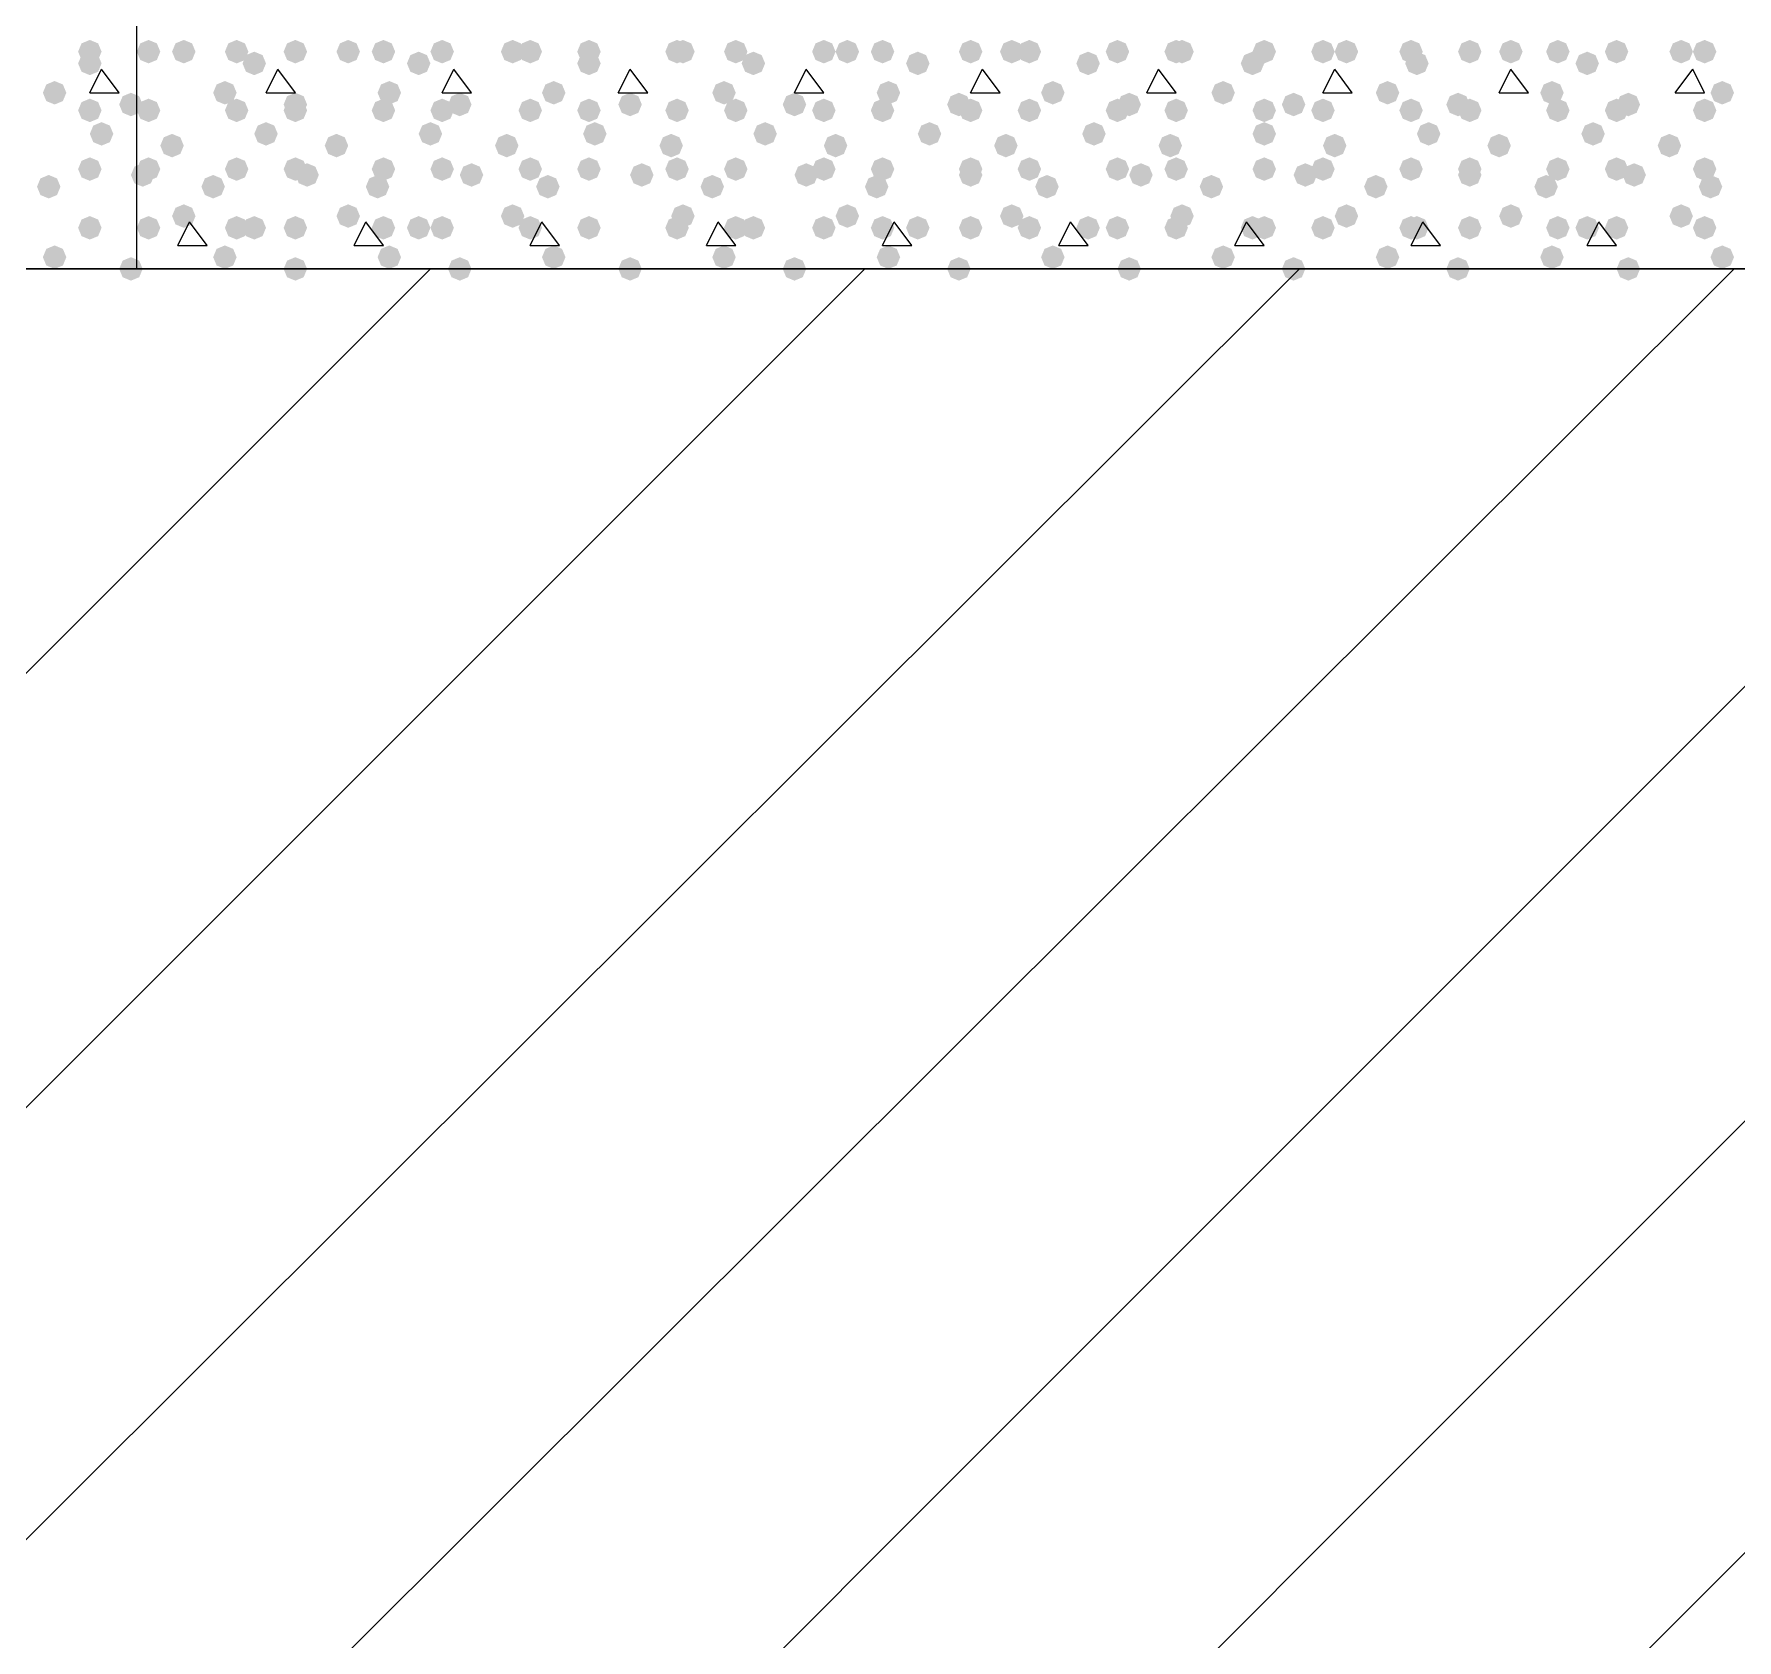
# Model space of a CAD drawing. Header units: millimetres. Extents: x 0 to 420, y 0 to 297.
# Drawn here: x 343.56 to 355.83, y 189.25 to 200.83 of the extents above; entities that cross this region are included whole.
import ezdxf

# ---------------------------------------------------------------- set-up
doc = ezdxf.new("R2010")
doc.units = ezdxf.units.MM
doc.layers.get('0').update_dxf_attribs({"linetype": 'CONTINUOUS'})

msp = doc.modelspace()

# ---------------------------------------------------------------- hatches: boundary and pattern name
at = {"true_color": 0x000007}
for points in [[(344.043, 200.702333), (344.018129, 200.642537), (343.958333, 200.617667), (343.898537, 200.642537), (343.873667, 200.702333), (343.898537, 200.762129), (343.958333, 200.787), (344.018129, 200.762129)], [(344.043, 200.617667), (344.018129, 200.557871), (343.958333, 200.533), (343.898537, 200.557871), (343.873667, 200.617667), (343.898537, 200.677462), (343.958333, 200.702333), (344.018129, 200.677463)], [(343.789, 200.406), (343.764129, 200.346204), (343.704333, 200.321333), (343.644537, 200.346204), (343.619667, 200.406), (343.644537, 200.465796), (343.704333, 200.490667), (343.764129, 200.465796)], [(344.043, 200.279), (344.018129, 200.219204), (343.958333, 200.194333), (343.898537, 200.219204), (343.873667, 200.279), (343.898537, 200.338796), (343.958333, 200.363667), (344.018129, 200.338796)], [(344.339333, 200.321333), (344.314462, 200.261537), (344.254667, 200.236667), (344.194871, 200.261537), (344.17, 200.321333), (344.194871, 200.381129), (344.254667, 200.406), (344.314462, 200.381129)], [(344.127667, 200.109667), (344.102796, 200.049871), (344.043, 200.025), (343.983204, 200.049871), (343.958333, 200.109667), (343.983204, 200.169462), (344.043, 200.194333), (344.102796, 200.169463)], [(344.043, 199.855667), (344.018129, 199.795871), (343.958333, 199.771), (343.898537, 199.795871), (343.873667, 199.855667), (343.898537, 199.915462), (343.958333, 199.940333), (344.018129, 199.915463)], [(343.746667, 199.728667), (343.721796, 199.668871), (343.662, 199.644), (343.602204, 199.668871), (343.577333, 199.728667), (343.602204, 199.788462), (343.662, 199.813333), (343.721796, 199.788463)], [(344.043, 199.432333), (344.018129, 199.372537), (343.958333, 199.347667), (343.898537, 199.372537), (343.873667, 199.432333), (343.898537, 199.492129), (343.958333, 199.517), (344.018129, 199.492129)], [(344.043, 199.432333), (344.018129, 199.372537), (343.958333, 199.347667), (343.898537, 199.372537), (343.873667, 199.432333), (343.898537, 199.492129), (343.958333, 199.517), (344.018129, 199.492129)], [(343.789, 199.220667), (343.764129, 199.160871), (343.704333, 199.136), (343.644537, 199.160871), (343.619667, 199.220667), (343.644537, 199.280462), (343.704333, 199.305333), (343.764129, 199.280463)], [(344.339333, 199.136), (344.314462, 199.076204), (344.254667, 199.051333), (344.194871, 199.076204), (344.17, 199.136), (344.194871, 199.195796), (344.254667, 199.220667), (344.314462, 199.195796)]]:
    msp.add_hatch(color=0, dxfattribs=at).paths.add_polyline_path(points, flags=0)
at = {"true_color": 0x000008}
for points in [[(344.466333, 200.702333), (344.441462, 200.642537), (344.381667, 200.617667), (344.321871, 200.642537), (344.297, 200.702333), (344.321871, 200.762129), (344.381667, 200.787), (344.441462, 200.762129)], [(344.720333, 200.702333), (344.695462, 200.642537), (344.635667, 200.617667), (344.575871, 200.642537), (344.551, 200.702333), (344.575871, 200.762129), (344.635667, 200.787), (344.695462, 200.762129)], [(345.101333, 200.702333), (345.076462, 200.642537), (345.016667, 200.617667), (344.956871, 200.642537), (344.932, 200.702333), (344.956871, 200.762129), (345.016667, 200.787), (345.076462, 200.762129)], [(345.524667, 200.702333), (345.499796, 200.642537), (345.44, 200.617667), (345.380204, 200.642537), (345.355333, 200.702333), (345.380204, 200.762129), (345.44, 200.787), (345.499796, 200.762129)], [(345.905667, 200.702333), (345.880796, 200.642537), (345.821, 200.617667), (345.761204, 200.642537), (345.736333, 200.702333), (345.761204, 200.762129), (345.821, 200.787), (345.880796, 200.762129)], [(346.159667, 200.702333), (346.134796, 200.642537), (346.075, 200.617667), (346.015204, 200.642537), (345.990333, 200.702333), (346.015204, 200.762129), (346.075, 200.787), (346.134796, 200.762129)], [(346.583, 200.702333), (346.558129, 200.642537), (346.498333, 200.617667), (346.438538, 200.642537), (346.413667, 200.702333), (346.438537, 200.762129), (346.498333, 200.787), (346.558129, 200.762129)], [(347.091, 200.702333), (347.066129, 200.642537), (347.006333, 200.617667), (346.946537, 200.642537), (346.921667, 200.702333), (346.946537, 200.762129), (347.006333, 200.787), (347.066129, 200.762129)], [(347.218, 200.702333), (347.193129, 200.642537), (347.133333, 200.617667), (347.073537, 200.642537), (347.048667, 200.702333), (347.073537, 200.762129), (347.133333, 200.787), (347.193129, 200.762129)], [(347.641333, 200.702333), (347.616463, 200.642537), (347.556667, 200.617667), (347.496871, 200.642537), (347.472, 200.702333), (347.496871, 200.762129), (347.556667, 200.787), (347.616462, 200.762129)], [(348.276333, 200.702333), (348.251463, 200.642537), (348.191667, 200.617667), (348.131871, 200.642537), (348.107, 200.702333), (348.131871, 200.762129), (348.191667, 200.787), (348.251462, 200.762129)], [(348.318667, 200.702333), (348.293796, 200.642537), (348.234, 200.617667), (348.174204, 200.642537), (348.149333, 200.702333), (348.174204, 200.762129), (348.234, 200.787), (348.293796, 200.762129)], [(348.699667, 200.702333), (348.674796, 200.642537), (348.615, 200.617667), (348.555204, 200.642537), (348.530333, 200.702333), (348.555204, 200.762129), (348.615, 200.787), (348.674796, 200.762129)], [(349.334667, 200.702333), (349.309796, 200.642537), (349.25, 200.617667), (349.190204, 200.642537), (349.165333, 200.702333), (349.190204, 200.762129), (349.25, 200.787), (349.309796, 200.762129)], [(349.504, 200.702333), (349.479129, 200.642537), (349.419333, 200.617667), (349.359537, 200.642537), (349.334667, 200.702333), (349.359537, 200.762129), (349.419333, 200.787), (349.479129, 200.762129)], [(349.758, 200.702333), (349.733129, 200.642537), (349.673333, 200.617667), (349.613538, 200.642537), (349.588667, 200.702333), (349.613537, 200.762129), (349.673333, 200.787), (349.733129, 200.762129)], [(350.393, 200.702333), (350.368129, 200.642537), (350.308333, 200.617667), (350.248538, 200.642537), (350.223667, 200.702333), (350.248537, 200.762129), (350.308333, 200.787), (350.368129, 200.762129)], [(350.689333, 200.702333), (350.664462, 200.642537), (350.604667, 200.617667), (350.544871, 200.642537), (350.52, 200.702333), (350.544871, 200.762129), (350.604667, 200.787), (350.664462, 200.762129)], [(350.816333, 200.702333), (350.791462, 200.642537), (350.731667, 200.617667), (350.671871, 200.642537), (350.647, 200.702333), (350.671871, 200.762129), (350.731667, 200.787), (350.791462, 200.762129)], [(351.451333, 200.702333), (351.426462, 200.642537), (351.366667, 200.617667), (351.306871, 200.642537), (351.282, 200.702333), (351.306871, 200.762129), (351.366667, 200.787), (351.426462, 200.762129)], [(351.874667, 200.702333), (351.849796, 200.642537), (351.79, 200.617667), (351.730204, 200.642537), (351.705333, 200.702333), (351.730204, 200.762129), (351.79, 200.787), (351.849796, 200.762129)], [(351.917, 200.702333), (351.892129, 200.642537), (351.832333, 200.617667), (351.772538, 200.642537), (351.747667, 200.702333), (351.772537, 200.762129), (351.832333, 200.787), (351.892129, 200.762129)], [(352.509667, 200.702333), (352.484796, 200.642537), (352.425, 200.617667), (352.365204, 200.642537), (352.340333, 200.702333), (352.365204, 200.762129), (352.425, 200.787), (352.484796, 200.762129)], [(352.933, 200.702333), (352.908129, 200.642537), (352.848333, 200.617667), (352.788537, 200.642537), (352.763667, 200.702333), (352.788537, 200.762129), (352.848333, 200.787), (352.908129, 200.762129)], [(353.102333, 200.702333), (353.077462, 200.642537), (353.017667, 200.617667), (352.957871, 200.642537), (352.933, 200.702333), (352.957871, 200.762129), (353.017667, 200.787), (353.077462, 200.762129)], [(353.568, 200.702333), (353.543129, 200.642537), (353.483333, 200.617667), (353.423537, 200.642537), (353.398667, 200.702333), (353.423537, 200.762129), (353.483333, 200.787), (353.543129, 200.762129)], [(353.991333, 200.702333), (353.966462, 200.642537), (353.906667, 200.617667), (353.846871, 200.642537), (353.822, 200.702333), (353.846871, 200.762129), (353.906667, 200.787), (353.966462, 200.762129)], [(354.287667, 200.702333), (354.262796, 200.642537), (354.203, 200.617667), (354.143204, 200.642537), (354.118333, 200.702333), (354.143204, 200.762129), (354.203, 200.787), (354.262796, 200.762129)], [(354.626333, 200.702333), (354.601462, 200.642537), (354.541667, 200.617667), (354.481871, 200.642537), (354.457, 200.702333), (354.481871, 200.762129), (354.541667, 200.787), (354.601462, 200.762129)], [(355.049667, 200.702333), (355.024796, 200.642537), (354.965, 200.617667), (354.905204, 200.642537), (354.880333, 200.702333), (354.905204, 200.762129), (354.965, 200.787), (355.024796, 200.762129)], [(355.515333, 200.702333), (355.490463, 200.642537), (355.430667, 200.617667), (355.370871, 200.642537), (355.346, 200.702333), (355.370871, 200.762129), (355.430667, 200.787), (355.490462, 200.762129)], [(355.684667, 200.702333), (355.659796, 200.642537), (355.6, 200.617667), (355.540204, 200.642537), (355.515333, 200.702333), (355.540204, 200.762129), (355.6, 200.787), (355.659796, 200.762129)], [(345.228333, 200.617667), (345.203463, 200.557871), (345.143667, 200.533), (345.083871, 200.557871), (345.059, 200.617667), (345.083871, 200.677462), (345.143667, 200.702333), (345.203462, 200.677463)], [(346.413667, 200.617667), (346.388796, 200.557871), (346.329, 200.533), (346.269204, 200.557871), (346.244333, 200.617667), (346.269204, 200.677462), (346.329, 200.702333), (346.388796, 200.677463)], [(347.641333, 200.617667), (347.616463, 200.557871), (347.556667, 200.533), (347.496871, 200.557871), (347.472, 200.617667), (347.496871, 200.677462), (347.556667, 200.702333), (347.616462, 200.677463)], [(348.826667, 200.617667), (348.801796, 200.557871), (348.742, 200.533), (348.682204, 200.557871), (348.657333, 200.617667), (348.682204, 200.677462), (348.742, 200.702333), (348.801796, 200.677463)], [(350.012, 200.617667), (349.987129, 200.557871), (349.927333, 200.533), (349.867538, 200.557871), (349.842667, 200.617667), (349.867537, 200.677462), (349.927333, 200.702333), (349.987129, 200.677463)], [(351.239667, 200.617667), (351.214796, 200.557871), (351.155, 200.533), (351.095204, 200.557871), (351.070333, 200.617667), (351.095204, 200.677462), (351.155, 200.702333), (351.214796, 200.677463)], [(352.425, 200.617667), (352.400129, 200.557871), (352.340333, 200.533), (352.280538, 200.557871), (352.255667, 200.617667), (352.280537, 200.677462), (352.340333, 200.702333), (352.400129, 200.677463)], [(353.610333, 200.617667), (353.585462, 200.557871), (353.525667, 200.533), (353.465871, 200.557871), (353.441, 200.617667), (353.465871, 200.677462), (353.525667, 200.702333), (353.585462, 200.677463)], [(354.838, 200.617667), (354.813129, 200.557871), (354.753333, 200.533), (354.693537, 200.557871), (354.668667, 200.617667), (354.693537, 200.677462), (354.753333, 200.702333), (354.813129, 200.677463)], [(345.016667, 200.406), (344.991796, 200.346204), (344.932, 200.321333), (344.872204, 200.346204), (344.847333, 200.406), (344.872204, 200.465796), (344.932, 200.490667), (344.991796, 200.465796)], [(346.202, 200.406), (346.177129, 200.346204), (346.117333, 200.321333), (346.057538, 200.346204), (346.032667, 200.406), (346.057537, 200.465796), (346.117333, 200.490667), (346.177129, 200.465796)], [(347.387333, 200.406), (347.362462, 200.346204), (347.302667, 200.321333), (347.242871, 200.346204), (347.218, 200.406), (347.242871, 200.465796), (347.302667, 200.490667), (347.362462, 200.465796)], [(348.615, 200.406), (348.590129, 200.346204), (348.530333, 200.321333), (348.470537, 200.346204), (348.445667, 200.406), (348.470537, 200.465796), (348.530333, 200.490667), (348.590129, 200.465796)], [(349.800333, 200.406), (349.775463, 200.346204), (349.715667, 200.321333), (349.655871, 200.346204), (349.631, 200.406), (349.655871, 200.465796), (349.715667, 200.490667), (349.775462, 200.465796)], [(350.985667, 200.406), (350.960796, 200.346204), (350.901, 200.321333), (350.841204, 200.346204), (350.816333, 200.406), (350.841204, 200.465796), (350.901, 200.490667), (350.960796, 200.465796)], [(352.213333, 200.406), (352.188463, 200.346204), (352.128667, 200.321333), (352.068871, 200.346204), (352.044, 200.406), (352.068871, 200.465796), (352.128667, 200.490667), (352.188462, 200.465796)], [(353.398667, 200.406), (353.373796, 200.346204), (353.314, 200.321333), (353.254204, 200.346204), (353.229333, 200.406), (353.254204, 200.465796), (353.314, 200.490667), (353.373796, 200.465796)], [(354.584, 200.406), (354.559129, 200.346204), (354.499333, 200.321333), (354.439537, 200.346204), (354.414667, 200.406), (354.439537, 200.465796), (354.499333, 200.490667), (354.559129, 200.465796)], [(355.811667, 200.406), (355.786796, 200.346204), (355.727, 200.321333), (355.667204, 200.346204), (355.642333, 200.406), (355.667204, 200.465796), (355.727, 200.490667), (355.786796, 200.465796)], [(344.466333, 200.279), (344.441462, 200.219204), (344.381667, 200.194333), (344.321871, 200.219204), (344.297, 200.279), (344.321871, 200.338796), (344.381667, 200.363667), (344.441462, 200.338796)], [(345.101333, 200.279), (345.076462, 200.219204), (345.016667, 200.194333), (344.956871, 200.219204), (344.932, 200.279), (344.956871, 200.338796), (345.016667, 200.363667), (345.076462, 200.338796)], [(345.524667, 200.321333), (345.499796, 200.261537), (345.44, 200.236667), (345.380204, 200.261537), (345.355333, 200.321333), (345.380204, 200.381129), (345.44, 200.406), (345.499796, 200.381129)], [(345.524667, 200.279), (345.499796, 200.219204), (345.44, 200.194333), (345.380204, 200.219204), (345.355333, 200.279), (345.380204, 200.338796), (345.44, 200.363667), (345.499796, 200.338796)], [(346.159667, 200.279), (346.134796, 200.219204), (346.075, 200.194333), (346.015204, 200.219204), (345.990333, 200.279), (346.015204, 200.338796), (346.075, 200.363667), (346.134796, 200.338796)], [(346.583, 200.279), (346.558129, 200.219204), (346.498333, 200.194333), (346.438538, 200.219204), (346.413667, 200.279), (346.438537, 200.338796), (346.498333, 200.363667), (346.558129, 200.338796)], [(346.71, 200.321333), (346.685129, 200.261537), (346.625333, 200.236667), (346.565538, 200.261537), (346.540667, 200.321333), (346.565537, 200.381129), (346.625333, 200.406), (346.685129, 200.381129)], [(347.218, 200.279), (347.193129, 200.219204), (347.133333, 200.194333), (347.073537, 200.219204), (347.048667, 200.279), (347.073537, 200.338796), (347.133333, 200.363667), (347.193129, 200.338796)], [(347.641333, 200.279), (347.616463, 200.219204), (347.556667, 200.194333), (347.496871, 200.219204), (347.472, 200.279), (347.496871, 200.338796), (347.556667, 200.363667), (347.616462, 200.338796)], [(347.937667, 200.321333), (347.912796, 200.261537), (347.853, 200.236667), (347.793204, 200.261537), (347.768333, 200.321333), (347.793204, 200.381129), (347.853, 200.406), (347.912796, 200.381129)], [(348.276333, 200.279), (348.251463, 200.219204), (348.191667, 200.194333), (348.131871, 200.219204), (348.107, 200.279), (348.131871, 200.338796), (348.191667, 200.363667), (348.251462, 200.338796)], [(348.699667, 200.279), (348.674796, 200.219204), (348.615, 200.194333), (348.555204, 200.219204), (348.530333, 200.279), (348.555204, 200.338796), (348.615, 200.363667), (348.674796, 200.338796)], [(349.123, 200.321333), (349.098129, 200.261537), (349.038333, 200.236667), (348.978538, 200.261537), (348.953667, 200.321333), (348.978537, 200.381129), (349.038333, 200.406), (349.098129, 200.381129)], [(349.334667, 200.279), (349.309796, 200.219204), (349.25, 200.194333), (349.190204, 200.219204), (349.165333, 200.279), (349.190204, 200.338796), (349.25, 200.363667), (349.309796, 200.338796)], [(349.758, 200.279), (349.733129, 200.219204), (349.673333, 200.194333), (349.613538, 200.219204), (349.588667, 200.279), (349.613537, 200.338796), (349.673333, 200.363667), (349.733129, 200.338796)], [(350.308333, 200.321333), (350.283462, 200.261537), (350.223667, 200.236667), (350.163871, 200.261537), (350.139, 200.321333), (350.163871, 200.381129), (350.223667, 200.406), (350.283462, 200.381129)], [(350.393, 200.279), (350.368129, 200.219204), (350.308333, 200.194333), (350.248538, 200.219204), (350.223667, 200.279), (350.248537, 200.338796), (350.308333, 200.363667), (350.368129, 200.338796)], [(350.816333, 200.279), (350.791462, 200.219204), (350.731667, 200.194333), (350.671871, 200.219204), (350.647, 200.279), (350.671871, 200.338796), (350.731667, 200.363667), (350.791462, 200.338796)], [(351.451333, 200.279), (351.426462, 200.219204), (351.366667, 200.194333), (351.306871, 200.219204), (351.282, 200.279), (351.306871, 200.338796), (351.366667, 200.363667), (351.426462, 200.338796)], [(351.536, 200.321333), (351.511129, 200.261537), (351.451333, 200.236667), (351.391538, 200.261537), (351.366667, 200.321333), (351.391537, 200.381129), (351.451333, 200.406), (351.511129, 200.381129)], [(351.874667, 200.279), (351.849796, 200.219204), (351.79, 200.194333), (351.730204, 200.219204), (351.705333, 200.279), (351.730204, 200.338796), (351.79, 200.363667), (351.849796, 200.338796)], [(352.509667, 200.279), (352.484796, 200.219204), (352.425, 200.194333), (352.365204, 200.219204), (352.340333, 200.279), (352.365204, 200.338796), (352.425, 200.363667), (352.484796, 200.338796)], [(352.721333, 200.321333), (352.696462, 200.261537), (352.636667, 200.236667), (352.576871, 200.261537), (352.552, 200.321333), (352.576871, 200.381129), (352.636667, 200.406), (352.696462, 200.381129)], [(352.933, 200.279), (352.908129, 200.219204), (352.848333, 200.194333), (352.788537, 200.219204), (352.763667, 200.279), (352.788537, 200.338796), (352.848333, 200.363667), (352.908129, 200.338796)], [(353.568, 200.279), (353.543129, 200.219204), (353.483333, 200.194333), (353.423537, 200.219204), (353.398667, 200.279), (353.423537, 200.338796), (353.483333, 200.363667), (353.543129, 200.338796)], [(353.906667, 200.321333), (353.881796, 200.261537), (353.822, 200.236667), (353.762204, 200.261537), (353.737333, 200.321333), (353.762204, 200.381129), (353.822, 200.406), (353.881796, 200.381129)], [(353.991333, 200.279), (353.966462, 200.219204), (353.906667, 200.194333), (353.846871, 200.219204), (353.822, 200.279), (353.846871, 200.338796), (353.906667, 200.363667), (353.966462, 200.338796)], [(354.626333, 200.279), (354.601462, 200.219204), (354.541667, 200.194333), (354.481871, 200.219204), (354.457, 200.279), (354.481871, 200.338796), (354.541667, 200.363667), (354.601462, 200.338796)], [(355.049667, 200.279), (355.024796, 200.219204), (354.965, 200.194333), (354.905204, 200.219204), (354.880333, 200.279), (354.905204, 200.338796), (354.965, 200.363667), (355.024796, 200.338796)], [(355.134333, 200.321333), (355.109462, 200.261537), (355.049667, 200.236667), (354.989871, 200.261537), (354.965, 200.321333), (354.989871, 200.381129), (355.049667, 200.406), (355.109462, 200.381129)], [(355.684667, 200.279), (355.659796, 200.219204), (355.6, 200.194333), (355.540204, 200.219204), (355.515333, 200.279), (355.540204, 200.338796), (355.6, 200.363667), (355.659796, 200.338796)], [(345.313, 200.109667), (345.288129, 200.049871), (345.228333, 200.025), (345.168537, 200.049871), (345.143667, 200.109667), (345.168537, 200.169462), (345.228333, 200.194333), (345.288129, 200.169463)], [(346.498333, 200.109667), (346.473462, 200.049871), (346.413667, 200.025), (346.353871, 200.049871), (346.329, 200.109667), (346.353871, 200.169462), (346.413667, 200.194333), (346.473462, 200.169463)], [(347.683667, 200.109667), (347.658796, 200.049871), (347.599, 200.025), (347.539204, 200.049871), (347.514333, 200.109667), (347.539204, 200.169462), (347.599, 200.194333), (347.658796, 200.169463)], [(348.911333, 200.109667), (348.886462, 200.049871), (348.826667, 200.025), (348.766871, 200.049871), (348.742, 200.109667), (348.766871, 200.169462), (348.826667, 200.194333), (348.886462, 200.169463)], [(350.096667, 200.109667), (350.071796, 200.049871), (350.012, 200.025), (349.952204, 200.049871), (349.927333, 200.109667), (349.952204, 200.169462), (350.012, 200.194333), (350.071796, 200.169463)], [(351.282, 200.109667), (351.257129, 200.049871), (351.197333, 200.025), (351.137538, 200.049871), (351.112667, 200.109667), (351.137537, 200.169462), (351.197333, 200.194333), (351.257129, 200.169463)], [(352.509667, 200.109667), (352.484796, 200.049871), (352.425, 200.025), (352.365204, 200.049871), (352.340333, 200.109667), (352.365204, 200.169462), (352.425, 200.194333), (352.484796, 200.169463)], [(353.695, 200.109667), (353.670129, 200.049871), (353.610333, 200.025), (353.550538, 200.049871), (353.525667, 200.109667), (353.550537, 200.169462), (353.610333, 200.194333), (353.670129, 200.169463)], [(354.880333, 200.109667), (354.855462, 200.049871), (354.795667, 200.025), (354.735871, 200.049871), (354.711, 200.109667), (354.735871, 200.169462), (354.795667, 200.194333), (354.855462, 200.169463)], [(344.635667, 200.025), (344.610796, 199.965204), (344.551, 199.940333), (344.491204, 199.965204), (344.466333, 200.025), (344.491204, 200.084796), (344.551, 200.109667), (344.610796, 200.084796)], [(345.821, 200.025), (345.796129, 199.965204), (345.736333, 199.940333), (345.676537, 199.965204), (345.651667, 200.025), (345.676537, 200.084796), (345.736333, 200.109667), (345.796129, 200.084796)], [(347.048667, 200.025), (347.023796, 199.965204), (346.964, 199.940333), (346.904204, 199.965204), (346.879333, 200.025), (346.904204, 200.084796), (346.964, 200.109667), (347.023796, 200.084796)], [(348.234, 200.025), (348.209129, 199.965204), (348.149333, 199.940333), (348.089538, 199.965204), (348.064667, 200.025), (348.089537, 200.084796), (348.149333, 200.109667), (348.209129, 200.084796)], [(349.419333, 200.025), (349.394462, 199.965204), (349.334667, 199.940333), (349.274871, 199.965204), (349.25, 200.025), (349.274871, 200.084796), (349.334667, 200.109667), (349.394462, 200.084796)], [(350.647, 200.025), (350.622129, 199.965204), (350.562333, 199.940333), (350.502538, 199.965204), (350.477667, 200.025), (350.502537, 200.084796), (350.562333, 200.109667), (350.622129, 200.084796)], [(351.832333, 200.025), (351.807462, 199.965204), (351.747667, 199.940333), (351.687871, 199.965204), (351.663, 200.025), (351.687871, 200.084796), (351.747667, 200.109667), (351.807462, 200.084796)], [(353.017667, 200.025), (352.992796, 199.965204), (352.933, 199.940333), (352.873204, 199.965204), (352.848333, 200.025), (352.873204, 200.084796), (352.933, 200.109667), (352.992796, 200.084796)], [(354.203, 200.025), (354.178129, 199.965204), (354.118333, 199.940333), (354.058538, 199.965204), (354.033667, 200.025), (354.058537, 200.084796), (354.118333, 200.109667), (354.178129, 200.084796)], [(355.430667, 200.025), (355.405796, 199.965204), (355.346, 199.940333), (355.286204, 199.965204), (355.261333, 200.025), (355.286204, 200.084796), (355.346, 200.109667), (355.405796, 200.084796)], [(344.424, 199.813333), (344.399129, 199.753537), (344.339333, 199.728667), (344.279537, 199.753537), (344.254667, 199.813333), (344.279537, 199.873129), (344.339333, 199.898), (344.399129, 199.873129)], [(344.466333, 199.855667), (344.441462, 199.795871), (344.381667, 199.771), (344.321871, 199.795871), (344.297, 199.855667), (344.321871, 199.915462), (344.381667, 199.940333), (344.441462, 199.915463)], [(345.101333, 199.855667), (345.076462, 199.795871), (345.016667, 199.771), (344.956871, 199.795871), (344.932, 199.855667), (344.956871, 199.915462), (345.016667, 199.940333), (345.076462, 199.915463)], [(345.524667, 199.855667), (345.499796, 199.795871), (345.44, 199.771), (345.380204, 199.795871), (345.355333, 199.855667), (345.380204, 199.915462), (345.44, 199.940333), (345.499796, 199.915463)], [(345.609333, 199.813333), (345.584462, 199.753537), (345.524667, 199.728667), (345.464871, 199.753537), (345.44, 199.813333), (345.464871, 199.873129), (345.524667, 199.898), (345.584462, 199.873129)], [(346.159667, 199.855667), (346.134796, 199.795871), (346.075, 199.771), (346.015204, 199.795871), (345.990333, 199.855667), (346.015204, 199.915462), (346.075, 199.940333), (346.134796, 199.915463)], [(346.583, 199.855667), (346.558129, 199.795871), (346.498333, 199.771), (346.438538, 199.795871), (346.413667, 199.855667), (346.438537, 199.915462), (346.498333, 199.940333), (346.558129, 199.915463)], [(346.794667, 199.813333), (346.769796, 199.753537), (346.71, 199.728667), (346.650204, 199.753537), (346.625333, 199.813333), (346.650204, 199.873129), (346.71, 199.898), (346.769796, 199.873129)], [(347.218, 199.855667), (347.193129, 199.795871), (347.133333, 199.771), (347.073537, 199.795871), (347.048667, 199.855667), (347.073537, 199.915462), (347.133333, 199.940333), (347.193129, 199.915463)], [(347.641333, 199.855667), (347.616463, 199.795871), (347.556667, 199.771), (347.496871, 199.795871), (347.472, 199.855667), (347.496871, 199.915462), (347.556667, 199.940333), (347.616462, 199.915463)], [(348.022333, 199.813333), (347.997462, 199.753537), (347.937667, 199.728667), (347.877871, 199.753537), (347.853, 199.813333), (347.877871, 199.873129), (347.937667, 199.898), (347.997462, 199.873129)], [(348.276333, 199.855667), (348.251463, 199.795871), (348.191667, 199.771), (348.131871, 199.795871), (348.107, 199.855667), (348.131871, 199.915462), (348.191667, 199.940333), (348.251462, 199.915463)], [(348.699667, 199.855667), (348.674796, 199.795871), (348.615, 199.771), (348.555204, 199.795871), (348.530333, 199.855667), (348.555204, 199.915462), (348.615, 199.940333), (348.674796, 199.915463)], [(349.207667, 199.813333), (349.182796, 199.753537), (349.123, 199.728667), (349.063204, 199.753537), (349.038333, 199.813333), (349.063204, 199.873129), (349.123, 199.898), (349.182796, 199.873129)], [(349.334667, 199.855667), (349.309796, 199.795871), (349.25, 199.771), (349.190204, 199.795871), (349.165333, 199.855667), (349.190204, 199.915462), (349.25, 199.940333), (349.309796, 199.915463)], [(349.758, 199.855667), (349.733129, 199.795871), (349.673333, 199.771), (349.613538, 199.795871), (349.588667, 199.855667), (349.613537, 199.915462), (349.673333, 199.940333), (349.733129, 199.915463)], [(350.393, 199.855667), (350.368129, 199.795871), (350.308333, 199.771), (350.248538, 199.795871), (350.223667, 199.855667), (350.248537, 199.915462), (350.308333, 199.940333), (350.368129, 199.915463)], [(350.393, 199.813333), (350.368129, 199.753537), (350.308333, 199.728667), (350.248538, 199.753537), (350.223667, 199.813333), (350.248537, 199.873129), (350.308333, 199.898), (350.368129, 199.873129)], [(350.816333, 199.855667), (350.791462, 199.795871), (350.731667, 199.771), (350.671871, 199.795871), (350.647, 199.855667), (350.671871, 199.915462), (350.731667, 199.940333), (350.791462, 199.915463)], [(351.451333, 199.855667), (351.426462, 199.795871), (351.366667, 199.771), (351.306871, 199.795871), (351.282, 199.855667), (351.306871, 199.915462), (351.366667, 199.940333), (351.426462, 199.915463)], [(351.620667, 199.813333), (351.595796, 199.753537), (351.536, 199.728667), (351.476204, 199.753537), (351.451333, 199.813333), (351.476204, 199.873129), (351.536, 199.898), (351.595796, 199.873129)], [(351.874667, 199.855667), (351.849796, 199.795871), (351.79, 199.771), (351.730204, 199.795871), (351.705333, 199.855667), (351.730204, 199.915462), (351.79, 199.940333), (351.849796, 199.915463)], [(352.509667, 199.855667), (352.484796, 199.795871), (352.425, 199.771), (352.365204, 199.795871), (352.340333, 199.855667), (352.365204, 199.915462), (352.425, 199.940333), (352.484796, 199.915463)], [(352.806, 199.813333), (352.781129, 199.753537), (352.721333, 199.728667), (352.661538, 199.753537), (352.636667, 199.813333), (352.661537, 199.873129), (352.721333, 199.898), (352.781129, 199.873129)], [(352.933, 199.855667), (352.908129, 199.795871), (352.848333, 199.771), (352.788537, 199.795871), (352.763667, 199.855667), (352.788537, 199.915462), (352.848333, 199.940333), (352.908129, 199.915463)], [(353.568, 199.855667), (353.543129, 199.795871), (353.483333, 199.771), (353.423537, 199.795871), (353.398667, 199.855667), (353.423537, 199.915462), (353.483333, 199.940333), (353.543129, 199.915463)], [(353.991333, 199.855667), (353.966462, 199.795871), (353.906667, 199.771), (353.846871, 199.795871), (353.822, 199.855667), (353.846871, 199.915462), (353.906667, 199.940333), (353.966462, 199.915463)], [(353.991333, 199.813333), (353.966462, 199.753537), (353.906667, 199.728667), (353.846871, 199.753537), (353.822, 199.813333), (353.846871, 199.873129), (353.906667, 199.898), (353.966462, 199.873129)], [(354.626333, 199.855667), (354.601462, 199.795871), (354.541667, 199.771), (354.481871, 199.795871), (354.457, 199.855667), (354.481871, 199.915462), (354.541667, 199.940333), (354.601462, 199.915463)], [(355.049667, 199.855667), (355.024796, 199.795871), (354.965, 199.771), (354.905204, 199.795871), (354.880333, 199.855667), (354.905204, 199.915462), (354.965, 199.940333), (355.024796, 199.915463)], [(355.176667, 199.813333), (355.151796, 199.753537), (355.092, 199.728667), (355.032204, 199.753537), (355.007333, 199.813333), (355.032204, 199.873129), (355.092, 199.898), (355.151796, 199.873129)], [(355.684667, 199.855667), (355.659796, 199.795871), (355.6, 199.771), (355.540204, 199.795871), (355.515333, 199.855667), (355.540204, 199.915462), (355.6, 199.940333), (355.659796, 199.915463)], [(344.932, 199.728667), (344.907129, 199.668871), (344.847333, 199.644), (344.787537, 199.668871), (344.762667, 199.728667), (344.787537, 199.788462), (344.847333, 199.813333), (344.907129, 199.788463)], [(346.117333, 199.728667), (346.092462, 199.668871), (346.032667, 199.644), (345.972871, 199.668871), (345.948, 199.728667), (345.972871, 199.788462), (346.032667, 199.813333), (346.092462, 199.788463)], [(347.345, 199.728667), (347.320129, 199.668871), (347.260333, 199.644), (347.200538, 199.668871), (347.175667, 199.728667), (347.200537, 199.788462), (347.260333, 199.813333), (347.320129, 199.788463)], [(348.530333, 199.728667), (348.505463, 199.668871), (348.445667, 199.644), (348.385871, 199.668871), (348.361, 199.728667), (348.385871, 199.788462), (348.445667, 199.813333), (348.505462, 199.788463)], [(349.715667, 199.728667), (349.690796, 199.668871), (349.631, 199.644), (349.571204, 199.668871), (349.546333, 199.728667), (349.571204, 199.788462), (349.631, 199.813333), (349.690796, 199.788463)], [(350.943333, 199.728667), (350.918462, 199.668871), (350.858667, 199.644), (350.798871, 199.668871), (350.774, 199.728667), (350.798871, 199.788462), (350.858667, 199.813333), (350.918462, 199.788463)], [(352.128667, 199.728667), (352.103796, 199.668871), (352.044, 199.644), (351.984204, 199.668871), (351.959333, 199.728667), (351.984204, 199.788462), (352.044, 199.813333), (352.103796, 199.788463)], [(353.314, 199.728667), (353.289129, 199.668871), (353.229333, 199.644), (353.169537, 199.668871), (353.144667, 199.728667), (353.169537, 199.788462), (353.229333, 199.813333), (353.289129, 199.788463)], [(354.541667, 199.728667), (354.516796, 199.668871), (354.457, 199.644), (354.397204, 199.668871), (354.372333, 199.728667), (354.397204, 199.788462), (354.457, 199.813333), (354.516796, 199.788463)], [(355.727, 199.728667), (355.702129, 199.668871), (355.642333, 199.644), (355.582538, 199.668871), (355.557667, 199.728667), (355.582537, 199.788462), (355.642333, 199.813333), (355.702129, 199.788463)], [(344.466333, 199.432333), (344.441462, 199.372537), (344.381667, 199.347667), (344.321871, 199.372537), (344.297, 199.432333), (344.321871, 199.492129), (344.381667, 199.517), (344.441462, 199.492129)], [(344.720333, 199.517), (344.695462, 199.457204), (344.635667, 199.432333), (344.575871, 199.457204), (344.551, 199.517), (344.575871, 199.576796), (344.635667, 199.601667), (344.695462, 199.576796)], [(345.101333, 199.432333), (345.076462, 199.372537), (345.016667, 199.347667), (344.956871, 199.372537), (344.932, 199.432333), (344.956871, 199.492129), (345.016667, 199.517), (345.076462, 199.492129)], [(345.228333, 199.432333), (345.203463, 199.372537), (345.143667, 199.347667), (345.083871, 199.372537), (345.059, 199.432333), (345.083871, 199.492129), (345.143667, 199.517), (345.203462, 199.492129)], [(345.524667, 199.432333), (345.499796, 199.372537), (345.44, 199.347667), (345.380204, 199.372537), (345.355333, 199.432333), (345.380204, 199.492129), (345.44, 199.517), (345.499796, 199.492129)], [(345.905667, 199.517), (345.880796, 199.457204), (345.821, 199.432333), (345.761204, 199.457204), (345.736333, 199.517), (345.761204, 199.576796), (345.821, 199.601667), (345.880796, 199.576796)], [(346.159667, 199.432333), (346.134796, 199.372537), (346.075, 199.347667), (346.015204, 199.372537), (345.990333, 199.432333), (346.015204, 199.492129), (346.075, 199.517), (346.134796, 199.492129)], [(346.413667, 199.432333), (346.388796, 199.372537), (346.329, 199.347667), (346.269204, 199.372537), (346.244333, 199.432333), (346.269204, 199.492129), (346.329, 199.517), (346.388796, 199.492129)], [(346.583, 199.432333), (346.558129, 199.372537), (346.498333, 199.347667), (346.438538, 199.372537), (346.413667, 199.432333), (346.438537, 199.492129), (346.498333, 199.517), (346.558129, 199.492129)], [(347.091, 199.517), (347.066129, 199.457204), (347.006333, 199.432333), (346.946537, 199.457204), (346.921667, 199.517), (346.946537, 199.576796), (347.006333, 199.601667), (347.066129, 199.576796)], [(347.218, 199.432333), (347.193129, 199.372537), (347.133333, 199.347667), (347.073537, 199.372537), (347.048667, 199.432333), (347.073537, 199.492129), (347.133333, 199.517), (347.193129, 199.492129)], [(347.641333, 199.432333), (347.616463, 199.372537), (347.556667, 199.347667), (347.496871, 199.372537), (347.472, 199.432333), (347.496871, 199.492129), (347.556667, 199.517), (347.616462, 199.492129)], [(347.641333, 199.432333), (347.616463, 199.372537), (347.556667, 199.347667), (347.496871, 199.372537), (347.472, 199.432333), (347.496871, 199.492129), (347.556667, 199.517), (347.616462, 199.492129)], [(348.276333, 199.432333), (348.251463, 199.372537), (348.191667, 199.347667), (348.131871, 199.372537), (348.107, 199.432333), (348.131871, 199.492129), (348.191667, 199.517), (348.251462, 199.492129)], [(348.318667, 199.517), (348.293796, 199.457204), (348.234, 199.432333), (348.174204, 199.457204), (348.149333, 199.517), (348.174204, 199.576796), (348.234, 199.601667), (348.293796, 199.576796)], [(348.699667, 199.432333), (348.674796, 199.372537), (348.615, 199.347667), (348.555204, 199.372537), (348.530333, 199.432333), (348.555204, 199.492129), (348.615, 199.517), (348.674796, 199.492129)], [(348.826667, 199.432333), (348.801796, 199.372537), (348.742, 199.347667), (348.682204, 199.372537), (348.657333, 199.432333), (348.682204, 199.492129), (348.742, 199.517), (348.801796, 199.492129)], [(349.334667, 199.432333), (349.309796, 199.372537), (349.25, 199.347667), (349.190204, 199.372537), (349.165333, 199.432333), (349.190204, 199.492129), (349.25, 199.517), (349.309796, 199.492129)], [(349.504, 199.517), (349.479129, 199.457204), (349.419333, 199.432333), (349.359537, 199.457204), (349.334667, 199.517), (349.359537, 199.576796), (349.419333, 199.601667), (349.479129, 199.576796)], [(349.758, 199.432333), (349.733129, 199.372537), (349.673333, 199.347667), (349.613538, 199.372537), (349.588667, 199.432333), (349.613537, 199.492129), (349.673333, 199.517), (349.733129, 199.492129)], [(350.012, 199.432333), (349.987129, 199.372537), (349.927333, 199.347667), (349.867538, 199.372537), (349.842667, 199.432333), (349.867537, 199.492129), (349.927333, 199.517), (349.987129, 199.492129)], [(350.393, 199.432333), (350.368129, 199.372537), (350.308333, 199.347667), (350.248538, 199.372537), (350.223667, 199.432333), (350.248537, 199.492129), (350.308333, 199.517), (350.368129, 199.492129)], [(350.689333, 199.517), (350.664462, 199.457204), (350.604667, 199.432333), (350.544871, 199.457204), (350.52, 199.517), (350.544871, 199.576796), (350.604667, 199.601667), (350.664462, 199.576796)], [(350.816333, 199.432333), (350.791462, 199.372537), (350.731667, 199.347667), (350.671871, 199.372537), (350.647, 199.432333), (350.671871, 199.492129), (350.731667, 199.517), (350.791462, 199.492129)], [(351.239667, 199.432333), (351.214796, 199.372537), (351.155, 199.347667), (351.095204, 199.372537), (351.070333, 199.432333), (351.095204, 199.492129), (351.155, 199.517), (351.214796, 199.492129)], [(351.451333, 199.432333), (351.426462, 199.372537), (351.366667, 199.347667), (351.306871, 199.372537), (351.282, 199.432333), (351.306871, 199.492129), (351.366667, 199.517), (351.426462, 199.492129)], [(351.874667, 199.432333), (351.849796, 199.372537), (351.79, 199.347667), (351.730204, 199.372537), (351.705333, 199.432333), (351.730204, 199.492129), (351.79, 199.517), (351.849796, 199.492129)], [(351.917, 199.517), (351.892129, 199.457204), (351.832333, 199.432333), (351.772538, 199.457204), (351.747667, 199.517), (351.772537, 199.576796), (351.832333, 199.601667), (351.892129, 199.576796)], [(352.425, 199.432333), (352.400129, 199.372537), (352.340333, 199.347667), (352.280538, 199.372537), (352.255667, 199.432333), (352.280537, 199.492129), (352.340333, 199.517), (352.400129, 199.492129)], [(352.509667, 199.432333), (352.484796, 199.372537), (352.425, 199.347667), (352.365204, 199.372537), (352.340333, 199.432333), (352.365204, 199.492129), (352.425, 199.517), (352.484796, 199.492129)], [(352.933, 199.432333), (352.908129, 199.372537), (352.848333, 199.347667), (352.788537, 199.372537), (352.763667, 199.432333), (352.788537, 199.492129), (352.848333, 199.517), (352.908129, 199.492129)], [(353.102333, 199.517), (353.077462, 199.457204), (353.017667, 199.432333), (352.957871, 199.457204), (352.933, 199.517), (352.957871, 199.576796), (353.017667, 199.601667), (353.077462, 199.576796)], [(353.568, 199.432333), (353.543129, 199.372537), (353.483333, 199.347667), (353.423537, 199.372537), (353.398667, 199.432333), (353.423537, 199.492129), (353.483333, 199.517), (353.543129, 199.492129)], [(353.610333, 199.432333), (353.585462, 199.372537), (353.525667, 199.347667), (353.465871, 199.372537), (353.441, 199.432333), (353.465871, 199.492129), (353.525667, 199.517), (353.585462, 199.492129)], [(353.991333, 199.432333), (353.966462, 199.372537), (353.906667, 199.347667), (353.846871, 199.372537), (353.822, 199.432333), (353.846871, 199.492129), (353.906667, 199.517), (353.966462, 199.492129)], [(354.287667, 199.517), (354.262796, 199.457204), (354.203, 199.432333), (354.143204, 199.457204), (354.118333, 199.517), (354.143204, 199.576796), (354.203, 199.601667), (354.262796, 199.576796)], [(354.626333, 199.432333), (354.601462, 199.372537), (354.541667, 199.347667), (354.481871, 199.372537), (354.457, 199.432333), (354.481871, 199.492129), (354.541667, 199.517), (354.601462, 199.492129)], [(354.838, 199.432333), (354.813129, 199.372537), (354.753333, 199.347667), (354.693537, 199.372537), (354.668667, 199.432333), (354.693537, 199.492129), (354.753333, 199.517), (354.813129, 199.492129)], [(355.049667, 199.432333), (355.024796, 199.372537), (354.965, 199.347667), (354.905204, 199.372537), (354.880333, 199.432333), (354.905204, 199.492129), (354.965, 199.517), (355.024796, 199.492129)], [(355.515333, 199.517), (355.490463, 199.457204), (355.430667, 199.432333), (355.370871, 199.457204), (355.346, 199.517), (355.370871, 199.576796), (355.430667, 199.601667), (355.490462, 199.576796)], [(355.684667, 199.432333), (355.659796, 199.372537), (355.6, 199.347667), (355.540204, 199.372537), (355.515333, 199.432333), (355.540204, 199.492129), (355.6, 199.517), (355.659796, 199.492129)], [(345.016667, 199.220667), (344.991796, 199.160871), (344.932, 199.136), (344.872204, 199.160871), (344.847333, 199.220667), (344.872204, 199.280462), (344.932, 199.305333), (344.991796, 199.280463)], [(346.202, 199.220667), (346.177129, 199.160871), (346.117333, 199.136), (346.057538, 199.160871), (346.032667, 199.220667), (346.057537, 199.280462), (346.117333, 199.305333), (346.177129, 199.280463)], [(347.387333, 199.220667), (347.362462, 199.160871), (347.302667, 199.136), (347.242871, 199.160871), (347.218, 199.220667), (347.242871, 199.280462), (347.302667, 199.305333), (347.362462, 199.280463)], [(348.615, 199.220667), (348.590129, 199.160871), (348.530333, 199.136), (348.470537, 199.160871), (348.445667, 199.220667), (348.470537, 199.280462), (348.530333, 199.305333), (348.590129, 199.280463)], [(349.800333, 199.220667), (349.775463, 199.160871), (349.715667, 199.136), (349.655871, 199.160871), (349.631, 199.220667), (349.655871, 199.280462), (349.715667, 199.305333), (349.775462, 199.280463)], [(350.985667, 199.220667), (350.960796, 199.160871), (350.901, 199.136), (350.841204, 199.160871), (350.816333, 199.220667), (350.841204, 199.280462), (350.901, 199.305333), (350.960796, 199.280463)], [(352.213333, 199.220667), (352.188463, 199.160871), (352.128667, 199.136), (352.068871, 199.160871), (352.044, 199.220667), (352.068871, 199.280462), (352.128667, 199.305333), (352.188462, 199.280463)], [(353.398667, 199.220667), (353.373796, 199.160871), (353.314, 199.136), (353.254204, 199.160871), (353.229333, 199.220667), (353.254204, 199.280462), (353.314, 199.305333), (353.373796, 199.280463)], [(354.584, 199.220667), (354.559129, 199.160871), (354.499333, 199.136), (354.439537, 199.160871), (354.414667, 199.220667), (354.439537, 199.280462), (354.499333, 199.305333), (354.559129, 199.280463)], [(355.811667, 199.220667), (355.786796, 199.160871), (355.727, 199.136), (355.667204, 199.160871), (355.642333, 199.220667), (355.667204, 199.280462), (355.727, 199.305333), (355.786796, 199.280463)], [(345.524667, 199.136), (345.499796, 199.076204), (345.44, 199.051333), (345.380204, 199.076204), (345.355333, 199.136), (345.380204, 199.195796), (345.44, 199.220667), (345.499796, 199.195796)], [(346.71, 199.136), (346.685129, 199.076204), (346.625333, 199.051333), (346.565538, 199.076204), (346.540667, 199.136), (346.565537, 199.195796), (346.625333, 199.220667), (346.685129, 199.195796)], [(347.937667, 199.136), (347.912796, 199.076204), (347.853, 199.051333), (347.793204, 199.076204), (347.768333, 199.136), (347.793204, 199.195796), (347.853, 199.220667), (347.912796, 199.195796)], [(349.123, 199.136), (349.098129, 199.076204), (349.038333, 199.051333), (348.978538, 199.076204), (348.953667, 199.136), (348.978537, 199.195796), (349.038333, 199.220667), (349.098129, 199.195796)], [(350.308333, 199.136), (350.283462, 199.076204), (350.223667, 199.051333), (350.163871, 199.076204), (350.139, 199.136), (350.163871, 199.195796), (350.223667, 199.220667), (350.283462, 199.195796)], [(351.536, 199.136), (351.511129, 199.076204), (351.451333, 199.051333), (351.391538, 199.076204), (351.366667, 199.136), (351.391537, 199.195796), (351.451333, 199.220667), (351.511129, 199.195796)], [(352.721333, 199.136), (352.696462, 199.076204), (352.636667, 199.051333), (352.576871, 199.076204), (352.552, 199.136), (352.576871, 199.195796), (352.636667, 199.220667), (352.696462, 199.195796)], [(353.906667, 199.136), (353.881796, 199.076204), (353.822, 199.051333), (353.762204, 199.076204), (353.737333, 199.136), (353.762204, 199.195796), (353.822, 199.220667), (353.881796, 199.195796)], [(355.134333, 199.136), (355.109462, 199.076204), (355.049667, 199.051333), (354.989871, 199.076204), (354.965, 199.136), (354.989871, 199.195796), (355.049667, 199.220667), (355.109462, 199.195796)]]:
    msp.add_hatch(color=0, dxfattribs=at).paths.add_polyline_path(points, flags=0)

# ---------------------------------------------------------------- linework, layer by layer
at = {"color": 0, "true_color": 0x0000fd}
msp.add_lwpolyline([(33.528, 180.086), (377.486333, 180.086), (377.486333, 199.136), (215.053333, 199.136), (215.053333, 220.345), (195.961, 220.345), (195.961, 199.136), (33.528, 199.136)], close=True, dxfattribs=at)
at = {"color": 0, "true_color": 0x000007}
for points in [[(33.528002, 199.135999), (195.961001, 199.135999), (195.961001, 220.344999), (215.053334, 220.344999), (215.053334, 199.135999), (377.486334, 199.135999), (377.486334, 180.085999), (33.528002, 180.085999)], [(342.180333, 201.252667), (342.180333, 199.136), (344.297, 199.136), (344.297, 201.252667)]]:
    msp.add_lwpolyline(points, close=True, dxfattribs=at)
for points in [[(343.958333, 200.406), (344.043, 200.575333)], [(344.17, 200.406), (344.043, 200.575333)], [(343.958333, 200.406), (344.17, 200.406)], [(344.297, 199.136), (363.389333, 199.136)]]:
    msp.add_lwpolyline(points, dxfattribs=at)
at = {"color": 0, "true_color": 0x000008}
for points in [[(345.228333, 200.406), (345.313, 200.575333)], [(345.44, 200.406), (345.313, 200.575333)], [(346.498333, 200.406), (346.583, 200.575333)], [(346.71, 200.406), (346.583, 200.575333)], [(347.768333, 200.406), (347.853, 200.575333)], [(347.98, 200.406), (347.853, 200.575333)], [(349.038333, 200.406), (349.123, 200.575333)], [(349.25, 200.406), (349.123, 200.575333)], [(350.308333, 200.406), (350.393, 200.575333)], [(350.52, 200.406), (350.393, 200.575333)], [(351.578333, 200.406), (351.663, 200.575333)], [(351.79, 200.406), (351.663, 200.575333)], [(352.848333, 200.406), (352.933, 200.575333)], [(353.06, 200.406), (352.933, 200.575333)], [(354.118333, 200.406), (354.203, 200.575333)], [(354.33, 200.406), (354.203, 200.575333)], [(355.388333, 200.406), (355.515333, 200.575333)], [(355.6, 200.406), (355.515333, 200.575333)], [(345.228333, 200.406), (345.44, 200.406)], [(346.498333, 200.406), (346.71, 200.406)], [(347.768333, 200.406), (347.98, 200.406)], [(349.038333, 200.406), (349.25, 200.406)], [(350.308333, 200.406), (350.52, 200.406)], [(351.578333, 200.406), (351.79, 200.406)], [(352.848333, 200.406), (353.06, 200.406)], [(354.118333, 200.406), (354.33, 200.406)], [(355.388333, 200.406), (355.6, 200.406)], [(344.593333, 199.305333), (344.678, 199.474667)], [(344.805, 199.305333), (344.678, 199.474667)], [(345.863333, 199.305333), (345.948, 199.474667)], [(346.075, 199.305333), (345.948, 199.474667)], [(347.133333, 199.305333), (347.218, 199.474667)], [(347.345, 199.305333), (347.218, 199.474667)], [(348.403333, 199.305333), (348.488, 199.474667)], [(348.615, 199.305333), (348.488, 199.474667)], [(349.673333, 199.305333), (349.758, 199.474667)], [(349.885, 199.305333), (349.758, 199.474667)], [(350.943333, 199.305333), (351.028, 199.474667)], [(351.155, 199.305333), (351.028, 199.474667)], [(352.213333, 199.305333), (352.298, 199.474667)], [(352.425, 199.305333), (352.298, 199.474667)], [(353.483333, 199.305333), (353.568, 199.474667)], [(353.695, 199.305333), (353.568, 199.474667)], [(354.753333, 199.305333), (354.838, 199.474667)], [(354.965, 199.305333), (354.838, 199.474667)], [(344.593333, 199.305333), (344.805, 199.305333)], [(345.863333, 199.305333), (346.075, 199.305333)], [(347.133333, 199.305333), (347.345, 199.305333)], [(348.403333, 199.305333), (348.615, 199.305333)], [(349.673333, 199.305333), (349.885, 199.305333)], [(350.943333, 199.305333), (351.155, 199.305333)], [(352.213333, 199.305333), (352.425, 199.305333)], [(353.483333, 199.305333), (353.695, 199.305333)], [(354.753333, 199.305333), (354.965, 199.305333)]]:
    msp.add_lwpolyline(points, dxfattribs=at)
at = {"color": 0, "true_color": 0x000002}
for points in [[(327.363667, 180.086), (346.413667, 199.136)], [(330.496333, 180.086), (349.546333, 199.136)], [(333.586667, 180.086), (352.679, 199.136)], [(336.719333, 180.086), (355.811667, 199.136)], [(339.852, 180.086), (358.902, 199.136)], [(342.984667, 180.086), (362.034667, 199.136)], [(346.075, 180.086), (365.167333, 199.136)]]:
    msp.add_lwpolyline(points, dxfattribs=at)

doc.saveas('drawing.dxf')
